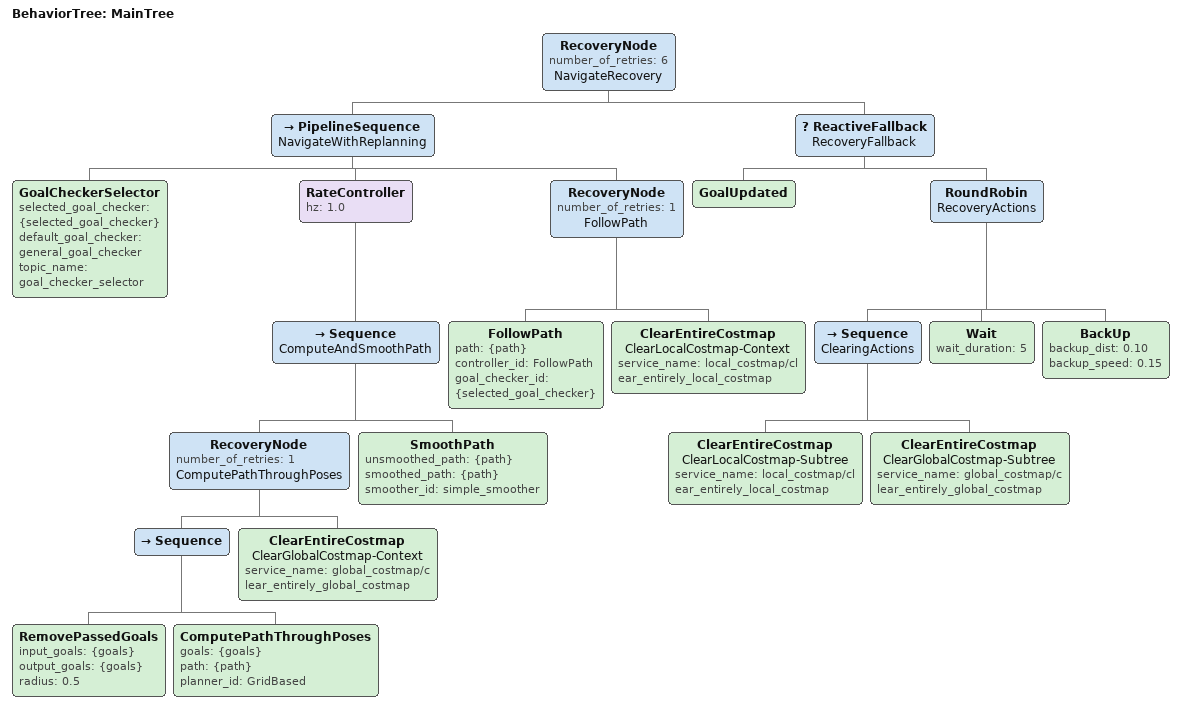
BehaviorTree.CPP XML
<root main_tree_to_execute="MainTree">
  <BehaviorTree ID="MainTree">
    <RecoveryNode number_of_retries="6" name="NavigateRecovery">
      <PipelineSequence name="NavigateWithReplanning">

        <GoalCheckerSelector selected_goal_checker="{selected_goal_checker}" default_goal_checker="general_goal_checker" topic_name="goal_checker_selector"/>

        <RateController hz="1.0">
          <Sequence name="ComputeAndSmoothPath">
            <RecoveryNode number_of_retries="1" name="ComputePathThroughPoses">
              <Sequence>
                <RemovePassedGoals input_goals="{goals}" output_goals="{goals}" radius="0.5"/>
                <ComputePathThroughPoses goals="{goals}" path="{path}" planner_id="GridBased"/>
              </Sequence>
              <ClearEntireCostmap name="ClearGlobalCostmap-Context" service_name="global_costmap/clear_entirely_global_costmap"/>
            </RecoveryNode>
            <SmoothPath unsmoothed_path="{path}" smoothed_path="{path}" smoother_id="simple_smoother"/>
          </Sequence>
        </RateController>

        <RecoveryNode number_of_retries="1" name="FollowPath">
          <FollowPath path="{path}" controller_id="FollowPath" goal_checker_id="{selected_goal_checker}"/>
          <ClearEntireCostmap name="ClearLocalCostmap-Context" service_name="local_costmap/clear_entirely_local_costmap"/>
        </RecoveryNode>

      </PipelineSequence>

      <ReactiveFallback name="RecoveryFallback">
        <GoalUpdated/>
        <RoundRobin name="RecoveryActions">
          <Sequence name="ClearingActions">
            <ClearEntireCostmap name="ClearLocalCostmap-Subtree" service_name="local_costmap/clear_entirely_local_costmap"/>
            <ClearEntireCostmap name="ClearGlobalCostmap-Subtree" service_name="global_costmap/clear_entirely_global_costmap"/>
          </Sequence>
          <Wait wait_duration="5"/>
          <BackUp backup_dist="0.10" backup_speed="0.15"/>
        </RoundRobin>
      </ReactiveFallback>
    </RecoveryNode>
  </BehaviorTree>
</root>
